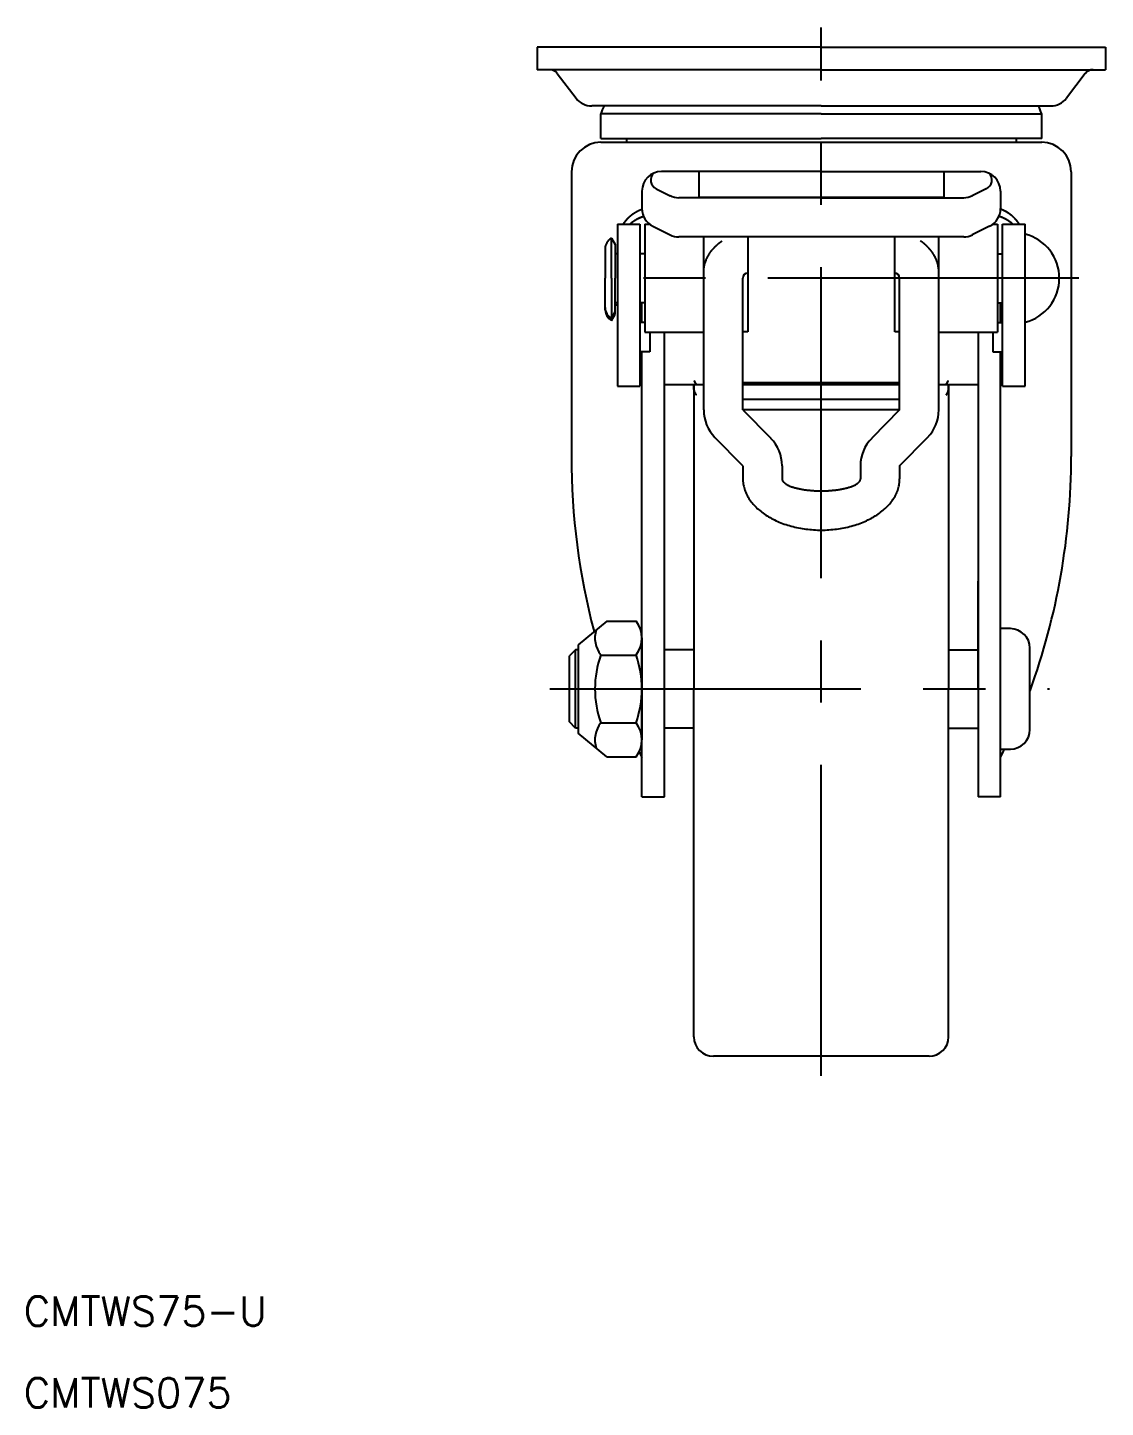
# Model space of a CAD drawing. Extents: x -207 to 63, y -73 to 178.
# Drawn here: x -206.8 to -96.8, y -73.3 to 67.5 of the extents above; entities that cross this region are included whole.
import ezdxf

# ---------------------------------------------------------------- set-up
doc = ezdxf.new("R2010")
doc.units = 0
doc.linetypes.add('CENTER', pattern=[50.8, 31.75, -6.35, 6.35, -6.35])
doc.layers.get('0').update_dxf_attribs({"linetype": 'CONTINUOUS'})
doc.layers.add('CENTER', color=1, linetype='CONTINUOUS')
doc.styles.get("Standard").update_dxf_attribs({"font": 'txt.shx', "height": 3, "bigfont": 'bigfont.shx'})

msp = doc.modelspace()

# ---------------------------------------------------------------- linework, layer by layer
at = {"color": 7, "linetype": 'CONTINUOUS'}
for p, q in [((-125.79, 65.5), (-154.79, 65.5)), ((-154.79, 65.5), (-154.79, 63.2)), ((-125.79, 65.5), (-96.79, 65.5)), ((-96.79, 65.5), (-96.79, 63.2)), ((-125.79, 63.2), (-154.79, 63.2)), ((-152.74, 62.81), (-150.8, 60.28)), ((-125.79, 63.2), (-96.79, 63.2)), ((-98.84, 62.81), (-100.77, 60.28)), ((-125.79, 59.5), (-149.22, 59.5)), ((-125.79, 59.5), (-102.36, 59.5)), ((-125.79, 58.69), (-148.29, 58.69)), ((-148.29, 56.19), (-148.29, 58.69)), ((-125.79, 58.69), (-103.29, 58.69)), ((-103.29, 56.19), (-103.29, 58.69)), ((-148.29, 56.19), (-125.79, 56.19)), ((-148.29, 55.79), (-103.29, 55.79)), ((-145.66, 56.21), (-145.66, 55.79)), ((-103.29, 56.19), (-125.79, 56.19)), ((-105.91, 56.21), (-105.91, 55.79)), ((-151.29, 52.79), (-151.29, 23.73)), ((-125.79, 52.81), (-142.09, 52.81)), ((-138.29, 52.81), (-138.29, 50.19)), ((-125.79, 52.81), (-109.49, 52.81)), ((-113.29, 52.81), (-113.29, 50.19)), ((-100.29, 52.79), (-100.29, 23.73)), ((-144.09, 50.81), (-144.09, 49.02)), ((-142.63, 51.05), (-141.21, 50.34)), ((-108.94, 51.05), (-110.37, 50.34)), ((-107.49, 50.81), (-107.49, 49.02)), ((-125.79, 50.14), (-140.32, 50.14)), ((-138.29, 50.19), (-113.29, 50.19)), ((-125.79, 50.14), (-111.25, 50.14)), ((-146.59, 47.42), (-146.59, 30.9)), ((-146.59, 47.42), (-144.29, 47.42)), ((-144.29, 47.42), (-144.29, 30.9)), ((-143.79, 47.42), (-143.79, 36.42)), ((-143.79, 47.42), (-143.29, 47.42)), ((-142.97, 47.22), (-141.21, 46.35)), ((-108.6, 47.22), (-110.37, 46.35)), ((-108.28, 47.42), (-107.79, 47.42)), ((-107.79, 47.42), (-107.79, 36.42)), ((-107.29, 30.9), (-107.29, 47.42)), ((-107.29, 47.42), (-104.99, 47.42)), ((-104.99, 30.9), (-104.99, 47.42)), ((-147.21, 46), (-146.84, 45.35)), ((-147.21, 41.92), (-147.21, 46)), ((-146.84, 45.35), (-146.84, 41.92)), ((-111.25, 46.14), (-140.32, 46.14)), ((-137.79, 31.29), (-137.79, 46.14)), ((-137.79, 28.47), (-137.79, 46.14)), ((-133.29, 46.14), (-133.29, 36.46)), ((-118.29, 36.46), (-118.29, 46.14)), ((-113.79, 31.29), (-113.79, 46.14)), ((-113.79, 28.47), (-113.79, 46.14)), ((-147.84, 44.92), (-147.84, 41.92)), ((-143.79, 44.42), (-144.29, 44.42)), ((-107.79, 44.42), (-107.29, 44.42)), ((-147.84, 38.69), (-147.84, 41.92)), ((-147.21, 41.92), (-147.21, 37.61)), ((-146.84, 38.25), (-146.84, 41.92)), ((-133.79, 28.47), (-133.79, 41.93)), ((-117.79, 28.47), (-117.79, 41.93)), ((-147.21, 37.84), (-146.84, 38.49)), ((-147.21, 37.61), (-146.83, 38.26)), ((-143.79, 39.42), (-144.29, 39.42)), ((-144.09, 37.4), (-144.09, 39.42)), ((-107.79, 39.42), (-107.29, 39.42)), ((-107.49, 37.4), (-107.49, 39.42)), ((-143.79, 37.4), (-144.29, 37.4)), ((-107.79, 37.4), (-107.29, 37.4)), ((-143.79, 36.42), (-137.79, 36.42)), ((-143.29, 36.42), (-143.29, 34.4)), ((-141.79, -11), (-141.79, 36.42)), ((-133.29, 36.46), (-133.79, 36.46)), ((-117.79, 36.46), (-118.29, 36.46)), ((-113.79, 36.42), (-107.79, 36.42)), ((-109.79, 36.42), (-109.79, -11)), ((-108.29, 36.42), (-108.29, 34.4)), ((-143.29, 34.4), (-144.29, 34.4)), ((-144.09, -11), (-144.09, 34.4)), ((-108.29, 34.4), (-107.29, 34.4)), ((-107.49, -11), (-107.49, 34.4)), ((-141.79, 31.06), (-137.79, 31.06)), ((-138.79, 31.06), (-138.79, 0)), ((-138.79, 30.69), (-138.79, 31.06)), ((-133.79, 31.29), (-117.79, 31.29)), ((-133.79, 31.06), (-117.79, 31.06)), ((-113.79, 31.06), (-109.79, 31.06)), ((-112.79, 31.06), (-112.79, 0)), ((-112.79, 30.69), (-112.79, 31.06)), ((-146.59, 30.9), (-144.29, 30.9)), ((-107.29, 30.9), (-104.99, 30.9)), ((-133.79, 29.57), (-117.79, 29.57)), ((-117.79, 28.49), (-133.79, 28.49)), ((-133.79, 28.47), (-130.94, 25.58)), ((-117.79, 28.47), (-120.64, 25.58)), ((-133.79, 22.77), (-136.64, 25.67)), ((-117.79, 22.77), (-114.94, 25.67)), ((-133.79, 22.77), (-133.79, 21.44)), ((-129.79, 22.77), (-129.79, 21.44)), ((-121.79, 22.77), (-121.79, 21.44)), ((-117.79, 22.77), (-117.79, 21.44)), ((-109.79, 0), (-109.79, 11)), ((-147.69, 6.93), (-150.59, 4.5)), ((-147.69, 6.93), (-144.69, 6.93)), ((-106.49, 6.15), (-107.49, 6.15)), ((-150.59, 4.5), (-150.59, -4.5)), ((-144.09, 5.2), (-144.09, -5.2)), ((-150.86, 4), (-151.49, 3.38)), ((-151.49, -3.37), (-151.49, 3.38)), ((-150.86, -4), (-150.86, 4)), ((-150.59, 4), (-150.86, 4)), ((-148.29, 3.46), (-144.69, 3.46)), ((-138.79, 4), (-141.79, 4)), ((-112.79, 4), (-109.79, 4)), ((-104.49, -4.15), (-104.49, 4.15)), ((-138.79, -35.5), (-138.79, 0)), ((-112.79, -35.5), (-112.79, 0)), ((-109.79, 0), (-109.79, -11)), ((-109.79, 0), (-109.79, -11)), ((-150.86, -4), (-151.49, -3.37)), ((-150.59, -4), (-150.86, -4)), ((-148.29, -3.46), (-144.69, -3.46)), ((-138.79, -4), (-141.79, -4)), ((-112.79, -4), (-109.79, -4)), ((-147.69, -6.93), (-150.59, -4.5)), ((-147.69, -6.93), (-144.69, -6.93)), ((-107.49, -6.15), (-106.49, -6.15)), ((-144.09, -11), (-141.79, -11)), ((-107.49, -11), (-109.79, -11)), ((-114.79, -37.5), (-136.79, -37.5))]:
    msp.add_line(p, q, dxfattribs=at)
for points in [[(-146.01, 47.42, 0), (-146, 47.44, 0), (-145.99, 47.45, 0), (-145.98, 47.47, 0), (-145.97, 47.48, 0), (-145.96, 47.5, 0), (-145.94, 47.52, 0), (-145.93, 47.53, 0), (-145.92, 47.55, 0), (-145.91, 47.57, 0), (-145.9, 47.58, 0), (-145.89, 47.6, 0), (-145.88, 47.61, 0), (-145.87, 47.63, 0), (-145.85, 47.65, 0), (-145.84, 47.66, 0), (-145.83, 47.68, 0), (-145.82, 47.69, 0), (-145.81, 47.71, 0), (-145.8, 47.72, 0), (-145.78, 47.74, 0), (-145.77, 47.76, 0), (-145.76, 47.77, 0), (-145.75, 47.79, 0), (-145.73, 47.8, 0), (-145.72, 47.82, 0), (-145.71, 47.83, 0), (-145.7, 47.85, 0), (-145.68, 47.86, 0), (-145.67, 47.88, 0), (-145.66, 47.89, 0), (-145.65, 47.91, 0), (-145.63, 47.92, 0), (-145.62, 47.94, 0), (-145.61, 47.95, 0), (-145.59, 47.96, 0), (-145.58, 47.98, 0), (-145.57, 47.99, 0), (-145.55, 48.01, 0), (-145.54, 48.02, 0), (-145.53, 48.04, 0), (-145.51, 48.05, 0), (-145.5, 48.06, 0), (-145.48, 48.08, 0), (-145.47, 48.09, 0), (-145.46, 48.11, 0), (-145.44, 48.12, 0), (-145.43, 48.13, 0), (-145.41, 48.15, 0), (-145.4, 48.16, 0), (-145.39, 48.17, 0), (-145.37, 48.19, 0), (-145.36, 48.2, 0), (-145.34, 48.21, 0), (-145.33, 48.23, 0), (-145.31, 48.24, 0), (-145.3, 48.25, 0), (-145.28, 48.27, 0), (-145.27, 48.28, 0), (-145.25, 48.29, 0), (-145.24, 48.3, 0), (-145.22, 48.32, 0), (-145.21, 48.33, 0), (-145.19, 48.34, 0), (-145.18, 48.35, 0), (-145.16, 48.37, 0), (-145.15, 48.38, 0), (-145.13, 48.39, 0), (-145.12, 48.4, 0), (-145.1, 48.42, 0), (-145.09, 48.43, 0), (-145.07, 48.44, 0), (-145.05, 48.45, 0), (-145.04, 48.46, 0), (-145.02, 48.47, 0), (-145.01, 48.49, 0), (-144.99, 48.5, 0), (-144.97, 48.51, 0), (-144.96, 48.52, 0), (-144.94, 48.53, 0), (-144.93, 48.54, 0), (-144.91, 48.55, 0), (-144.89, 48.56, 0), (-144.88, 48.57, 0), (-144.86, 48.59, 0), (-144.84, 48.6, 0), (-144.83, 48.61, 0), (-144.81, 48.62, 0), (-144.79, 48.63, 0), (-144.78, 48.64, 0), (-144.76, 48.65, 0), (-144.74, 48.66, 0), (-144.73, 48.67, 0), (-144.71, 48.68, 0), (-144.69, 48.69, 0), (-144.68, 48.7, 0), (-144.66, 48.71, 0), (-144.64, 48.72, 0), (-144.62, 48.73, 0), (-144.61, 48.74, 0), (-144.59, 48.75, 0), (-144.57, 48.75, 0), (-144.56, 48.76, 0), (-144.54, 48.77, 0), (-144.52, 48.78, 0), (-144.5, 48.79, 0), (-144.49, 48.8, 0), (-144.47, 48.81, 0), (-144.45, 48.82, 0), (-144.43, 48.83, 0), (-144.41, 48.83, 0), (-144.4, 48.84, 0), (-144.38, 48.85, 0), (-144.36, 48.86, 0), (-144.34, 48.87, 0), (-144.33, 48.88, 0), (-144.31, 48.88, 0), (-144.29, 48.89, 0), (-144.27, 48.9, 0), (-144.25, 48.91, 0), (-144.24, 48.91, 0), (-144.22, 48.92, 0), (-144.2, 48.93, 0), (-144.18, 48.94, 0), (-144.16, 48.94, 0), (-144.14, 48.95, 0), (-144.13, 48.96, 0), (-144.11, 48.96, 0), (-144.09, 48.97, 0)], [(-145.35, 47.42, 0), (-145.34, 47.43, 0), (-145.33, 47.44, 0), (-145.32, 47.44, 0), (-145.31, 47.45, 0), (-145.3, 47.46, 0), (-145.29, 47.47, 0), (-145.28, 47.48, 0), (-145.27, 47.49, 0), (-145.26, 47.5, 0), (-145.25, 47.5, 0), (-145.24, 47.51, 0), (-145.23, 47.52, 0), (-145.22, 47.53, 0), (-145.21, 47.54, 0), (-145.2, 47.55, 0), (-145.19, 47.55, 0), (-145.18, 47.56, 0), (-145.17, 47.57, 0), (-145.16, 47.58, 0), (-145.15, 47.59, 0), (-145.14, 47.59, 0), (-145.13, 47.6, 0), (-145.12, 47.61, 0), (-145.11, 47.62, 0), (-145.1, 47.63, 0), (-145.09, 47.63, 0), (-145.08, 47.64, 0), (-145.07, 47.65, 0), (-145.06, 47.66, 0), (-145.05, 47.66, 0), (-145.04, 47.67, 0), (-145.03, 47.68, 0), (-145.02, 47.69, 0), (-145.01, 47.69, 0), (-145, 47.7, 0), (-144.99, 47.71, 0), (-144.98, 47.72, 0), (-144.97, 47.72, 0), (-144.96, 47.73, 0), (-144.95, 47.74, 0), (-144.93, 47.75, 0), (-144.92, 47.75, 0), (-144.91, 47.76, 0), (-144.9, 47.77, 0), (-144.89, 47.78, 0), (-144.88, 47.78, 0), (-144.87, 47.79, 0), (-144.86, 47.8, 0), (-144.85, 47.8, 0), (-144.84, 47.81, 0), (-144.83, 47.82, 0), (-144.82, 47.82, 0), (-144.81, 47.83, 0), (-144.79, 47.84, 0), (-144.78, 47.84, 0), (-144.77, 47.85, 0), (-144.76, 47.86, 0), (-144.75, 47.86, 0), (-144.74, 47.87, 0), (-144.73, 47.88, 0), (-144.72, 47.88, 0), (-144.71, 47.89, 0), (-144.69, 47.9, 0), (-144.68, 47.9, 0), (-144.67, 47.91, 0), (-144.66, 47.92, 0), (-144.65, 47.92, 0), (-144.64, 47.93, 0), (-144.63, 47.94, 0), (-144.62, 47.94, 0), (-144.6, 47.95, 0), (-144.59, 47.95, 0), (-144.58, 47.96, 0), (-144.57, 47.97, 0), (-144.56, 47.97, 0), (-144.55, 47.98, 0), (-144.54, 47.98, 0), (-144.53, 47.99, 0), (-144.51, 48, 0), (-144.5, 48, 0), (-144.49, 48.01, 0), (-144.48, 48.01, 0), (-144.47, 48.02, 0), (-144.46, 48.03, 0), (-144.44, 48.03, 0), (-144.43, 48.04, 0), (-144.42, 48.04, 0), (-144.41, 48.05, 0), (-144.4, 48.05, 0), (-144.39, 48.06, 0), (-144.37, 48.06, 0), (-144.36, 48.07, 0), (-144.35, 48.07, 0), (-144.34, 48.08, 0), (-144.33, 48.08, 0), (-144.32, 48.09, 0), (-144.3, 48.1, 0), (-144.29, 48.1, 0), (-144.28, 48.11, 0), (-144.27, 48.11, 0), (-144.26, 48.12, 0), (-144.24, 48.12, 0), (-144.23, 48.13, 0), (-144.22, 48.13, 0), (-144.21, 48.14, 0), (-144.2, 48.14, 0), (-144.18, 48.14, 0), (-144.17, 48.15, 0), (-144.16, 48.15, 0), (-144.15, 48.16, 0), (-144.14, 48.16, 0), (-144.12, 48.17, 0), (-144.11, 48.17, 0), (-144.1, 48.18, 0), (-144.09, 48.18, 0), (-144.08, 48.19, 0), (-144.06, 48.19, 0), (-144.05, 48.19, 0), (-144.04, 48.2, 0), (-144.03, 48.2, 0), (-144.02, 48.21, 0), (-144, 48.21, 0), (-143.99, 48.22, 0), (-143.98, 48.22, 0), (-143.97, 48.22, 0), (-143.95, 48.23, 0), (-143.94, 48.23, 0), (-143.93, 48.23, 0)], [(-106.22, 47.42, 0), (-106.23, 47.43, 0), (-106.24, 47.44, 0), (-106.25, 47.44, 0), (-106.26, 47.45, 0), (-106.27, 47.46, 0), (-106.28, 47.47, 0), (-106.29, 47.48, 0), (-106.3, 47.49, 0), (-106.31, 47.5, 0), (-106.32, 47.5, 0), (-106.33, 47.51, 0), (-106.34, 47.52, 0), (-106.35, 47.53, 0), (-106.36, 47.54, 0), (-106.37, 47.55, 0), (-106.38, 47.55, 0), (-106.39, 47.56, 0), (-106.4, 47.57, 0), (-106.41, 47.58, 0), (-106.42, 47.59, 0), (-106.43, 47.59, 0), (-106.44, 47.6, 0), (-106.45, 47.61, 0), (-106.46, 47.62, 0), (-106.47, 47.63, 0), (-106.48, 47.63, 0), (-106.49, 47.64, 0), (-106.5, 47.65, 0), (-106.51, 47.66, 0), (-106.52, 47.66, 0), (-106.53, 47.67, 0), (-106.54, 47.68, 0), (-106.55, 47.69, 0), (-106.56, 47.69, 0), (-106.58, 47.7, 0), (-106.59, 47.71, 0), (-106.6, 47.72, 0), (-106.61, 47.72, 0), (-106.62, 47.73, 0), (-106.63, 47.74, 0), (-106.64, 47.75, 0), (-106.65, 47.75, 0), (-106.66, 47.76, 0), (-106.67, 47.77, 0), (-106.68, 47.78, 0), (-106.69, 47.78, 0), (-106.7, 47.79, 0), (-106.71, 47.8, 0), (-106.72, 47.8, 0), (-106.74, 47.81, 0), (-106.75, 47.82, 0), (-106.76, 47.82, 0), (-106.77, 47.83, 0), (-106.78, 47.84, 0), (-106.79, 47.84, 0), (-106.8, 47.85, 0), (-106.81, 47.86, 0), (-106.82, 47.86, 0), (-106.83, 47.87, 0), (-106.85, 47.88, 0), (-106.86, 47.88, 0), (-106.87, 47.89, 0), (-106.88, 47.9, 0), (-106.89, 47.9, 0), (-106.9, 47.91, 0), (-106.91, 47.92, 0), (-106.92, 47.92, 0), (-106.93, 47.93, 0), (-106.95, 47.94, 0), (-106.96, 47.94, 0), (-106.97, 47.95, 0), (-106.98, 47.95, 0), (-106.99, 47.96, 0), (-107, 47.97, 0), (-107.01, 47.97, 0), (-107.03, 47.98, 0), (-107.04, 47.98, 0), (-107.05, 47.99, 0), (-107.06, 48, 0), (-107.07, 48, 0), (-107.08, 48.01, 0), (-107.09, 48.01, 0), (-107.11, 48.02, 0), (-107.12, 48.03, 0), (-107.13, 48.03, 0), (-107.14, 48.04, 0), (-107.15, 48.04, 0), (-107.16, 48.05, 0), (-107.18, 48.05, 0), (-107.19, 48.06, 0), (-107.2, 48.06, 0), (-107.21, 48.07, 0), (-107.22, 48.07, 0), (-107.23, 48.08, 0), (-107.25, 48.08, 0), (-107.26, 48.09, 0), (-107.27, 48.1, 0), (-107.28, 48.1, 0), (-107.29, 48.11, 0), (-107.31, 48.11, 0), (-107.32, 48.12, 0), (-107.33, 48.12, 0), (-107.34, 48.13, 0), (-107.35, 48.13, 0), (-107.36, 48.14, 0), (-107.38, 48.14, 0), (-107.39, 48.14, 0), (-107.4, 48.15, 0), (-107.41, 48.15, 0), (-107.42, 48.16, 0), (-107.44, 48.16, 0), (-107.45, 48.17, 0), (-107.46, 48.17, 0), (-107.47, 48.18, 0), (-107.49, 48.18, 0), (-107.5, 48.19, 0), (-107.51, 48.19, 0), (-107.52, 48.19, 0), (-107.53, 48.2, 0), (-107.55, 48.2, 0), (-107.56, 48.21, 0), (-107.57, 48.21, 0), (-107.58, 48.22, 0), (-107.59, 48.22, 0), (-107.61, 48.22, 0), (-107.62, 48.23, 0), (-107.63, 48.23, 0), (-107.64, 48.23, 0)], [(-105.56, 47.42, 0), (-105.58, 47.44, 0), (-105.59, 47.45, 0), (-105.6, 47.47, 0), (-105.61, 47.48, 0), (-105.62, 47.5, 0), (-105.63, 47.52, 0), (-105.64, 47.53, 0), (-105.65, 47.55, 0), (-105.66, 47.57, 0), (-105.67, 47.58, 0), (-105.68, 47.6, 0), (-105.7, 47.61, 0), (-105.71, 47.63, 0), (-105.72, 47.65, 0), (-105.73, 47.66, 0), (-105.74, 47.68, 0), (-105.75, 47.69, 0), (-105.77, 47.71, 0), (-105.78, 47.72, 0), (-105.79, 47.74, 0), (-105.8, 47.76, 0), (-105.81, 47.77, 0), (-105.83, 47.79, 0), (-105.84, 47.8, 0), (-105.85, 47.82, 0), (-105.86, 47.83, 0), (-105.88, 47.85, 0), (-105.89, 47.86, 0), (-105.9, 47.88, 0), (-105.92, 47.89, 0), (-105.93, 47.91, 0), (-105.94, 47.92, 0), (-105.95, 47.94, 0), (-105.97, 47.95, 0), (-105.98, 47.96, 0), (-105.99, 47.98, 0), (-106.01, 47.99, 0), (-106.02, 48.01, 0), (-106.03, 48.02, 0), (-106.05, 48.04, 0), (-106.06, 48.05, 0), (-106.08, 48.06, 0), (-106.09, 48.08, 0), (-106.1, 48.09, 0), (-106.12, 48.11, 0), (-106.13, 48.12, 0), (-106.14, 48.13, 0), (-106.16, 48.15, 0), (-106.17, 48.16, 0), (-106.19, 48.17, 0), (-106.2, 48.19, 0), (-106.22, 48.2, 0), (-106.23, 48.21, 0), (-106.25, 48.23, 0), (-106.26, 48.24, 0), (-106.27, 48.25, 0), (-106.29, 48.27, 0), (-106.3, 48.28, 0), (-106.32, 48.29, 0), (-106.33, 48.3, 0), (-106.35, 48.32, 0), (-106.36, 48.33, 0), (-106.38, 48.34, 0), (-106.4, 48.35, 0), (-106.41, 48.37, 0), (-106.43, 48.38, 0), (-106.44, 48.39, 0), (-106.46, 48.4, 0), (-106.47, 48.42, 0), (-106.49, 48.43, 0), (-106.5, 48.44, 0), (-106.52, 48.45, 0), (-106.54, 48.46, 0), (-106.55, 48.47, 0), (-106.57, 48.49, 0), (-106.58, 48.5, 0), (-106.6, 48.51, 0), (-106.62, 48.52, 0), (-106.63, 48.53, 0), (-106.65, 48.54, 0), (-106.66, 48.55, 0), (-106.68, 48.56, 0), (-106.7, 48.57, 0), (-106.71, 48.59, 0), (-106.73, 48.6, 0), (-106.75, 48.61, 0), (-106.76, 48.62, 0), (-106.78, 48.63, 0), (-106.8, 48.64, 0), (-106.81, 48.65, 0), (-106.83, 48.66, 0), (-106.85, 48.67, 0), (-106.86, 48.68, 0), (-106.88, 48.69, 0), (-106.9, 48.7, 0), (-106.91, 48.71, 0), (-106.93, 48.72, 0), (-106.95, 48.73, 0), (-106.97, 48.74, 0), (-106.98, 48.75, 0), (-107, 48.75, 0), (-107.02, 48.76, 0), (-107.04, 48.77, 0), (-107.05, 48.78, 0), (-107.07, 48.79, 0), (-107.09, 48.8, 0), (-107.11, 48.81, 0), (-107.12, 48.82, 0), (-107.14, 48.83, 0), (-107.16, 48.83, 0), (-107.18, 48.84, 0), (-107.19, 48.85, 0), (-107.21, 48.86, 0), (-107.23, 48.87, 0), (-107.25, 48.88, 0), (-107.27, 48.88, 0), (-107.28, 48.89, 0), (-107.3, 48.9, 0), (-107.32, 48.91, 0), (-107.34, 48.91, 0), (-107.36, 48.92, 0), (-107.37, 48.93, 0), (-107.39, 48.94, 0), (-107.41, 48.94, 0), (-107.43, 48.95, 0), (-107.45, 48.96, 0), (-107.47, 48.96, 0), (-107.48, 48.97, 0)], [(-137.79, 42.53, 0), (-137.79, 42.56, 0), (-137.79, 42.58, 0), (-137.79, 42.61, 0), (-137.78, 42.64, 0), (-137.78, 42.67, 0), (-137.78, 42.7, 0), (-137.78, 42.72, 0), (-137.78, 42.75, 0), (-137.78, 42.78, 0), (-137.77, 42.81, 0), (-137.77, 42.84, 0), (-137.77, 42.86, 0), (-137.77, 42.89, 0), (-137.76, 42.92, 0), (-137.76, 42.95, 0), (-137.76, 42.98, 0), (-137.75, 43, 0), (-137.75, 43.03, 0), (-137.74, 43.06, 0), (-137.74, 43.09, 0), (-137.73, 43.11, 0), (-137.73, 43.14, 0), (-137.72, 43.17, 0), (-137.72, 43.2, 0), (-137.71, 43.22, 0), (-137.71, 43.25, 0), (-137.7, 43.28, 0), (-137.69, 43.31, 0), (-137.69, 43.33, 0), (-137.68, 43.36, 0), (-137.67, 43.39, 0), (-137.66, 43.42, 0), (-137.66, 43.44, 0), (-137.65, 43.47, 0), (-137.64, 43.5, 0), (-137.63, 43.53, 0), (-137.62, 43.55, 0), (-137.61, 43.58, 0), (-137.6, 43.61, 0), (-137.59, 43.64, 0), (-137.58, 43.66, 0), (-137.57, 43.69, 0), (-137.56, 43.72, 0), (-137.55, 43.74, 0), (-137.54, 43.77, 0), (-137.53, 43.8, 0), (-137.52, 43.82, 0), (-137.51, 43.85, 0), (-137.5, 43.88, 0), (-137.49, 43.9, 0), (-137.48, 43.93, 0), (-137.46, 43.96, 0), (-137.45, 43.98, 0), (-137.44, 44.01, 0), (-137.43, 44.04, 0), (-137.41, 44.06, 0), (-137.4, 44.09, 0), (-137.39, 44.11, 0), (-137.37, 44.14, 0), (-137.36, 44.17, 0), (-137.34, 44.19, 0), (-137.33, 44.22, 0), (-137.31, 44.24, 0), (-137.3, 44.27, 0), (-137.28, 44.3, 0), (-137.27, 44.32, 0), (-137.25, 44.35, 0), (-137.24, 44.37, 0), (-137.22, 44.4, 0), (-137.2, 44.42, 0), (-137.19, 44.45, 0), (-137.17, 44.47, 0), (-137.15, 44.5, 0), (-137.14, 44.52, 0), (-137.12, 44.55, 0), (-137.1, 44.57, 0), (-137.08, 44.6, 0), (-137.07, 44.62, 0), (-137.05, 44.65, 0), (-137.03, 44.67, 0), (-137.01, 44.7, 0), (-136.99, 44.72, 0), (-136.97, 44.74, 0), (-136.95, 44.77, 0), (-136.94, 44.79, 0), (-136.92, 44.82, 0), (-136.9, 44.84, 0), (-136.88, 44.86, 0), (-136.86, 44.89, 0), (-136.83, 44.91, 0), (-136.81, 44.93, 0), (-136.79, 44.96, 0), (-136.77, 44.98, 0), (-136.75, 45, 0), (-136.73, 45.03, 0), (-136.71, 45.05, 0), (-136.69, 45.07, 0), (-136.66, 45.1, 0), (-136.64, 45.12, 0), (-136.62, 45.14, 0), (-136.6, 45.16, 0), (-136.57, 45.19, 0), (-136.55, 45.21, 0), (-136.53, 45.23, 0), (-136.5, 45.25, 0), (-136.48, 45.27, 0), (-136.46, 45.3, 0), (-136.43, 45.32, 0), (-136.41, 45.34, 0), (-136.38, 45.36, 0), (-136.36, 45.38, 0), (-136.33, 45.4, 0), (-136.31, 45.42, 0), (-136.28, 45.45, 0), (-136.26, 45.47, 0), (-136.23, 45.49, 0), (-136.21, 45.51, 0), (-136.18, 45.53, 0), (-136.16, 45.55, 0), (-136.13, 45.57, 0), (-136.1, 45.59, 0), (-136.08, 45.61, 0), (-136.05, 45.63, 0), (-136.02, 45.65, 0), (-136, 45.67, 0), (-135.97, 45.69, 0), (-135.94, 45.71, 0), (-135.91, 45.73, 0)], [(-113.79, 42.53, 0), (-113.79, 42.56, 0), (-113.79, 42.58, 0), (-113.79, 42.61, 0), (-113.79, 42.64, 0), (-113.79, 42.67, 0), (-113.79, 42.7, 0), (-113.79, 42.72, 0), (-113.79, 42.75, 0), (-113.8, 42.78, 0), (-113.8, 42.81, 0), (-113.8, 42.84, 0), (-113.8, 42.86, 0), (-113.81, 42.89, 0), (-113.81, 42.92, 0), (-113.81, 42.95, 0), (-113.82, 42.98, 0), (-113.82, 43, 0), (-113.83, 43.03, 0), (-113.83, 43.06, 0), (-113.84, 43.09, 0), (-113.84, 43.11, 0), (-113.85, 43.14, 0), (-113.85, 43.17, 0), (-113.86, 43.2, 0), (-113.86, 43.22, 0), (-113.87, 43.25, 0), (-113.87, 43.28, 0), (-113.88, 43.31, 0), (-113.89, 43.33, 0), (-113.9, 43.36, 0), (-113.9, 43.39, 0), (-113.91, 43.42, 0), (-113.92, 43.44, 0), (-113.93, 43.47, 0), (-113.93, 43.5, 0), (-113.94, 43.53, 0), (-113.95, 43.55, 0), (-113.96, 43.58, 0), (-113.97, 43.61, 0), (-113.98, 43.64, 0), (-113.99, 43.66, 0), (-114, 43.69, 0), (-114.01, 43.72, 0), (-114.02, 43.74, 0), (-114.03, 43.77, 0), (-114.04, 43.8, 0), (-114.05, 43.82, 0), (-114.06, 43.85, 0), (-114.07, 43.88, 0), (-114.09, 43.9, 0), (-114.1, 43.93, 0), (-114.11, 43.96, 0), (-114.12, 43.98, 0), (-114.14, 44.01, 0), (-114.15, 44.04, 0), (-114.16, 44.06, 0), (-114.17, 44.09, 0), (-114.19, 44.11, 0), (-114.2, 44.14, 0), (-114.22, 44.17, 0), (-114.23, 44.19, 0), (-114.25, 44.22, 0), (-114.26, 44.24, 0), (-114.27, 44.27, 0), (-114.29, 44.3, 0), (-114.31, 44.32, 0), (-114.32, 44.35, 0), (-114.34, 44.37, 0), (-114.35, 44.4, 0), (-114.37, 44.42, 0), (-114.39, 44.45, 0), (-114.4, 44.47, 0), (-114.42, 44.5, 0), (-114.44, 44.52, 0), (-114.45, 44.55, 0), (-114.47, 44.57, 0), (-114.49, 44.6, 0), (-114.51, 44.62, 0), (-114.52, 44.65, 0), (-114.54, 44.67, 0), (-114.56, 44.7, 0), (-114.58, 44.72, 0), (-114.6, 44.74, 0), (-114.62, 44.77, 0), (-114.64, 44.79, 0), (-114.66, 44.82, 0), (-114.68, 44.84, 0), (-114.7, 44.86, 0), (-114.72, 44.89, 0), (-114.74, 44.91, 0), (-114.76, 44.93, 0), (-114.78, 44.96, 0), (-114.8, 44.98, 0), (-114.82, 45, 0), (-114.84, 45.03, 0), (-114.87, 45.05, 0), (-114.89, 45.07, 0), (-114.91, 45.1, 0), (-114.93, 45.12, 0), (-114.95, 45.14, 0), (-114.98, 45.16, 0), (-115, 45.19, 0), (-115.02, 45.21, 0), (-115.05, 45.23, 0), (-115.07, 45.25, 0), (-115.09, 45.27, 0), (-115.12, 45.3, 0), (-115.14, 45.32, 0), (-115.17, 45.34, 0), (-115.19, 45.36, 0), (-115.21, 45.38, 0), (-115.24, 45.4, 0), (-115.26, 45.42, 0), (-115.29, 45.45, 0), (-115.31, 45.47, 0), (-115.34, 45.49, 0), (-115.37, 45.51, 0), (-115.39, 45.53, 0), (-115.42, 45.55, 0), (-115.44, 45.57, 0), (-115.47, 45.59, 0), (-115.5, 45.61, 0), (-115.52, 45.63, 0), (-115.55, 45.65, 0), (-115.58, 45.67, 0), (-115.6, 45.69, 0), (-115.63, 45.71, 0), (-115.66, 45.73, 0)], [(-138.53, 31.08, 0), (-138.54, 31.09, 0), (-138.54, 31.09, 0), (-138.54, 31.09, 0), (-138.54, 31.09, 0), (-138.55, 31.1, 0), (-138.55, 31.1, 0), (-138.55, 31.1, 0), (-138.55, 31.1, 0), (-138.55, 31.11, 0), (-138.56, 31.11, 0), (-138.56, 31.11, 0), (-138.56, 31.12, 0), (-138.56, 31.12, 0), (-138.56, 31.12, 0), (-138.57, 31.12, 0), (-138.57, 31.13, 0), (-138.57, 31.13, 0), (-138.57, 31.13, 0), (-138.57, 31.14, 0), (-138.57, 31.14, 0), (-138.58, 31.14, 0), (-138.58, 31.14, 0), (-138.58, 31.15, 0), (-138.58, 31.15, 0), (-138.58, 31.15, 0), (-138.59, 31.16, 0), (-138.59, 31.16, 0), (-138.59, 31.16, 0), (-138.59, 31.16, 0), (-138.59, 31.17, 0), (-138.6, 31.17, 0), (-138.6, 31.17, 0), (-138.6, 31.17, 0), (-138.6, 31.18, 0), (-138.6, 31.18, 0), (-138.6, 31.18, 0), (-138.61, 31.19, 0), (-138.61, 31.19, 0), (-138.61, 31.19, 0), (-138.61, 31.19, 0), (-138.61, 31.2, 0), (-138.62, 31.2, 0), (-138.62, 31.2, 0), (-138.62, 31.21, 0), (-138.62, 31.21, 0), (-138.62, 31.21, 0), (-138.62, 31.21, 0), (-138.63, 31.22, 0), (-138.63, 31.22, 0), (-138.63, 31.22, 0), (-138.63, 31.23, 0), (-138.63, 31.23, 0), (-138.63, 31.23, 0), (-138.64, 31.23, 0), (-138.64, 31.24, 0), (-138.64, 31.24, 0), (-138.64, 31.24, 0), (-138.64, 31.25, 0), (-138.64, 31.25, 0), (-138.64, 31.25, 0), (-138.65, 31.25, 0), (-138.65, 31.26, 0), (-138.65, 31.26, 0), (-138.65, 31.26, 0), (-138.65, 31.27, 0), (-138.65, 31.27, 0), (-138.66, 31.27, 0), (-138.66, 31.27, 0), (-138.66, 31.28, 0), (-138.66, 31.28, 0), (-138.66, 31.28, 0), (-138.66, 31.29, 0), (-138.66, 31.29, 0), (-138.67, 31.29, 0), (-138.67, 31.29, 0), (-138.67, 31.3, 0), (-138.67, 31.3, 0), (-138.67, 31.3, 0), (-138.67, 31.31, 0), (-138.67, 31.31, 0), (-138.68, 31.31, 0), (-138.68, 31.31, 0), (-138.68, 31.32, 0), (-138.68, 31.32, 0), (-138.68, 31.32, 0), (-138.68, 31.33, 0), (-138.68, 31.33, 0), (-138.69, 31.33, 0), (-138.69, 31.33, 0), (-138.69, 31.34, 0), (-138.69, 31.34, 0), (-138.69, 31.34, 0), (-138.69, 31.35, 0), (-138.69, 31.35, 0), (-138.69, 31.35, 0), (-138.7, 31.35, 0), (-138.7, 31.36, 0), (-138.7, 31.36, 0), (-138.7, 31.36, 0), (-138.7, 31.37, 0), (-138.7, 31.37, 0), (-138.7, 31.37, 0), (-138.7, 31.37, 0), (-138.71, 31.38, 0), (-138.71, 31.38, 0), (-138.71, 31.38, 0), (-138.71, 31.39, 0), (-138.71, 31.39, 0), (-138.71, 31.39, 0), (-138.71, 31.39, 0), (-138.71, 31.4, 0), (-138.72, 31.4, 0), (-138.72, 31.4, 0), (-138.72, 31.41, 0), (-138.72, 31.41, 0), (-138.72, 31.41, 0), (-138.72, 31.42, 0), (-138.72, 31.42, 0), (-138.72, 31.42, 0), (-138.72, 31.42, 0), (-138.72, 31.43, 0), (-138.73, 31.43, 0), (-138.73, 31.43, 0), (-138.73, 31.44, 0), (-138.73, 31.44, 0), (-138.73, 31.44, 0), (-138.73, 31.44, 0), (-138.73, 31.45, 0)], [(-113.04, 31.08, 0), (-113.04, 31.09, 0), (-113.03, 31.09, 0), (-113.03, 31.09, 0), (-113.03, 31.09, 0), (-113.03, 31.1, 0), (-113.03, 31.1, 0), (-113.02, 31.1, 0), (-113.02, 31.1, 0), (-113.02, 31.11, 0), (-113.02, 31.11, 0), (-113.02, 31.11, 0), (-113.01, 31.12, 0), (-113.01, 31.12, 0), (-113.01, 31.12, 0), (-113.01, 31.12, 0), (-113.01, 31.13, 0), (-113, 31.13, 0), (-113, 31.13, 0), (-113, 31.14, 0), (-113, 31.14, 0), (-113, 31.14, 0), (-112.99, 31.14, 0), (-112.99, 31.15, 0), (-112.99, 31.15, 0), (-112.99, 31.15, 0), (-112.99, 31.16, 0), (-112.99, 31.16, 0), (-112.98, 31.16, 0), (-112.98, 31.16, 0), (-112.98, 31.17, 0), (-112.98, 31.17, 0), (-112.98, 31.17, 0), (-112.97, 31.17, 0), (-112.97, 31.18, 0), (-112.97, 31.18, 0), (-112.97, 31.18, 0), (-112.97, 31.19, 0), (-112.97, 31.19, 0), (-112.96, 31.19, 0), (-112.96, 31.19, 0), (-112.96, 31.2, 0), (-112.96, 31.2, 0), (-112.96, 31.2, 0), (-112.95, 31.21, 0), (-112.95, 31.21, 0), (-112.95, 31.21, 0), (-112.95, 31.21, 0), (-112.95, 31.22, 0), (-112.95, 31.22, 0), (-112.94, 31.22, 0), (-112.94, 31.23, 0), (-112.94, 31.23, 0), (-112.94, 31.23, 0), (-112.94, 31.23, 0), (-112.94, 31.24, 0), (-112.94, 31.24, 0), (-112.93, 31.24, 0), (-112.93, 31.25, 0), (-112.93, 31.25, 0), (-112.93, 31.25, 0), (-112.93, 31.25, 0), (-112.93, 31.26, 0), (-112.92, 31.26, 0), (-112.92, 31.26, 0), (-112.92, 31.27, 0), (-112.92, 31.27, 0), (-112.92, 31.27, 0), (-112.92, 31.27, 0), (-112.91, 31.28, 0), (-112.91, 31.28, 0), (-112.91, 31.28, 0), (-112.91, 31.29, 0), (-112.91, 31.29, 0), (-112.91, 31.29, 0), (-112.91, 31.29, 0), (-112.9, 31.3, 0), (-112.9, 31.3, 0), (-112.9, 31.3, 0), (-112.9, 31.31, 0), (-112.9, 31.31, 0), (-112.9, 31.31, 0), (-112.9, 31.31, 0), (-112.89, 31.32, 0), (-112.89, 31.32, 0), (-112.89, 31.32, 0), (-112.89, 31.33, 0), (-112.89, 31.33, 0), (-112.89, 31.33, 0), (-112.89, 31.33, 0), (-112.89, 31.34, 0), (-112.88, 31.34, 0), (-112.88, 31.34, 0), (-112.88, 31.35, 0), (-112.88, 31.35, 0), (-112.88, 31.35, 0), (-112.88, 31.35, 0), (-112.88, 31.36, 0), (-112.88, 31.36, 0), (-112.87, 31.36, 0), (-112.87, 31.37, 0), (-112.87, 31.37, 0), (-112.87, 31.37, 0), (-112.87, 31.37, 0), (-112.87, 31.38, 0), (-112.87, 31.38, 0), (-112.87, 31.38, 0), (-112.86, 31.39, 0), (-112.86, 31.39, 0), (-112.86, 31.39, 0), (-112.86, 31.39, 0), (-112.86, 31.4, 0), (-112.86, 31.4, 0), (-112.86, 31.4, 0), (-112.86, 31.41, 0), (-112.86, 31.41, 0), (-112.85, 31.41, 0), (-112.85, 31.42, 0), (-112.85, 31.42, 0), (-112.85, 31.42, 0), (-112.85, 31.42, 0), (-112.85, 31.43, 0), (-112.85, 31.43, 0), (-112.85, 31.43, 0), (-112.85, 31.44, 0), (-112.84, 31.44, 0), (-112.84, 31.44, 0), (-112.84, 31.44, 0), (-112.84, 31.45, 0)], [(-138.53, 30, 0), (-138.54, 30.01, 0), (-138.54, 30.02, 0), (-138.55, 30.02, 0), (-138.55, 30.03, 0), (-138.55, 30.03, 0), (-138.56, 30.04, 0), (-138.56, 30.04, 0), (-138.57, 30.05, 0), (-138.57, 30.05, 0), (-138.57, 30.06, 0), (-138.58, 30.06, 0), (-138.58, 30.07, 0), (-138.58, 30.07, 0), (-138.59, 30.08, 0), (-138.59, 30.08, 0), (-138.59, 30.09, 0), (-138.6, 30.09, 0), (-138.6, 30.1, 0), (-138.6, 30.1, 0), (-138.61, 30.11, 0), (-138.61, 30.11, 0), (-138.61, 30.12, 0), (-138.62, 30.13, 0), (-138.62, 30.13, 0), (-138.62, 30.14, 0), (-138.63, 30.14, 0), (-138.63, 30.15, 0), (-138.63, 30.15, 0), (-138.64, 30.16, 0), (-138.64, 30.16, 0), (-138.64, 30.17, 0), (-138.64, 30.17, 0), (-138.65, 30.18, 0), (-138.65, 30.18, 0), (-138.65, 30.19, 0), (-138.66, 30.19, 0), (-138.66, 30.2, 0), (-138.66, 30.21, 0), (-138.66, 30.21, 0), (-138.67, 30.22, 0), (-138.67, 30.22, 0), (-138.67, 30.23, 0), (-138.68, 30.23, 0), (-138.68, 30.24, 0), (-138.68, 30.24, 0), (-138.68, 30.25, 0), (-138.69, 30.25, 0), (-138.69, 30.26, 0), (-138.69, 30.26, 0), (-138.69, 30.27, 0), (-138.7, 30.27, 0), (-138.7, 30.28, 0), (-138.7, 30.29, 0), (-138.7, 30.29, 0), (-138.7, 30.3, 0), (-138.71, 30.3, 0), (-138.71, 30.31, 0), (-138.71, 30.31, 0), (-138.71, 30.32, 0), (-138.72, 30.32, 0), (-138.72, 30.33, 0), (-138.72, 30.33, 0), (-138.72, 30.34, 0), (-138.72, 30.34, 0), (-138.73, 30.35, 0), (-138.73, 30.36, 0), (-138.73, 30.36, 0), (-138.73, 30.37, 0), (-138.73, 30.37, 0), (-138.73, 30.38, 0), (-138.74, 30.38, 0), (-138.74, 30.39, 0), (-138.74, 30.39, 0), (-138.74, 30.4, 0), (-138.74, 30.4, 0), (-138.74, 30.41, 0), (-138.75, 30.42, 0), (-138.75, 30.42, 0), (-138.75, 30.43, 0), (-138.75, 30.43, 0), (-138.75, 30.44, 0), (-138.75, 30.44, 0), (-138.76, 30.45, 0), (-138.76, 30.45, 0), (-138.76, 30.46, 0), (-138.76, 30.46, 0), (-138.76, 30.47, 0), (-138.76, 30.48, 0), (-138.76, 30.48, 0), (-138.76, 30.49, 0), (-138.77, 30.49, 0), (-138.77, 30.5, 0), (-138.77, 30.5, 0), (-138.77, 30.51, 0), (-138.77, 30.51, 0), (-138.77, 30.52, 0), (-138.77, 30.52, 0), (-138.77, 30.53, 0), (-138.77, 30.54, 0), (-138.77, 30.54, 0), (-138.78, 30.55, 0), (-138.78, 30.55, 0), (-138.78, 30.56, 0), (-138.78, 30.56, 0), (-138.78, 30.57, 0), (-138.78, 30.57, 0), (-138.78, 30.58, 0), (-138.78, 30.58, 0), (-138.78, 30.59, 0), (-138.78, 30.6, 0), (-138.78, 30.6, 0), (-138.78, 30.61, 0), (-138.78, 30.61, 0), (-138.78, 30.62, 0), (-138.78, 30.62, 0), (-138.78, 30.63, 0), (-138.78, 30.63, 0), (-138.79, 30.64, 0), (-138.79, 30.64, 0), (-138.79, 30.65, 0), (-138.79, 30.66, 0), (-138.79, 30.66, 0), (-138.79, 30.67, 0), (-138.79, 30.67, 0), (-138.79, 30.68, 0), (-138.79, 30.68, 0), (-138.79, 30.69, 0), (-138.79, 30.69, 0)], [(-113.04, 30, 0), (-113.03, 30.01, 0), (-113.03, 30.02, 0), (-113.03, 30.02, 0), (-113.02, 30.03, 0), (-113.02, 30.03, 0), (-113.02, 30.04, 0), (-113.01, 30.04, 0), (-113.01, 30.05, 0), (-113, 30.05, 0), (-113, 30.06, 0), (-113, 30.06, 0), (-112.99, 30.07, 0), (-112.99, 30.07, 0), (-112.99, 30.08, 0), (-112.98, 30.08, 0), (-112.98, 30.09, 0), (-112.98, 30.09, 0), (-112.97, 30.1, 0), (-112.97, 30.1, 0), (-112.97, 30.11, 0), (-112.96, 30.11, 0), (-112.96, 30.12, 0), (-112.96, 30.13, 0), (-112.95, 30.13, 0), (-112.95, 30.14, 0), (-112.95, 30.14, 0), (-112.94, 30.15, 0), (-112.94, 30.15, 0), (-112.94, 30.16, 0), (-112.93, 30.16, 0), (-112.93, 30.17, 0), (-112.93, 30.17, 0), (-112.93, 30.18, 0), (-112.92, 30.18, 0), (-112.92, 30.19, 0), (-112.92, 30.19, 0), (-112.91, 30.2, 0), (-112.91, 30.21, 0), (-112.91, 30.21, 0), (-112.91, 30.22, 0), (-112.9, 30.22, 0), (-112.9, 30.23, 0), (-112.9, 30.23, 0), (-112.9, 30.24, 0), (-112.89, 30.24, 0), (-112.89, 30.25, 0), (-112.89, 30.25, 0), (-112.89, 30.26, 0), (-112.88, 30.26, 0), (-112.88, 30.27, 0), (-112.88, 30.27, 0), (-112.88, 30.28, 0), (-112.87, 30.29, 0), (-112.87, 30.29, 0), (-112.87, 30.3, 0), (-112.87, 30.3, 0), (-112.86, 30.31, 0), (-112.86, 30.31, 0), (-112.86, 30.32, 0), (-112.86, 30.32, 0), (-112.86, 30.33, 0), (-112.85, 30.33, 0), (-112.85, 30.34, 0), (-112.85, 30.34, 0), (-112.85, 30.35, 0), (-112.85, 30.36, 0), (-112.84, 30.36, 0), (-112.84, 30.37, 0), (-112.84, 30.37, 0), (-112.84, 30.38, 0), (-112.84, 30.38, 0), (-112.84, 30.39, 0), (-112.83, 30.39, 0), (-112.83, 30.4, 0), (-112.83, 30.4, 0), (-112.83, 30.41, 0), (-112.83, 30.42, 0), (-112.83, 30.42, 0), (-112.82, 30.43, 0), (-112.82, 30.43, 0), (-112.82, 30.44, 0), (-112.82, 30.44, 0), (-112.82, 30.45, 0), (-112.82, 30.45, 0), (-112.82, 30.46, 0), (-112.81, 30.46, 0), (-112.81, 30.47, 0), (-112.81, 30.48, 0), (-112.81, 30.48, 0), (-112.81, 30.49, 0), (-112.81, 30.49, 0), (-112.81, 30.5, 0), (-112.81, 30.5, 0), (-112.8, 30.51, 0), (-112.8, 30.51, 0), (-112.8, 30.52, 0), (-112.8, 30.52, 0), (-112.8, 30.53, 0), (-112.8, 30.54, 0), (-112.8, 30.54, 0), (-112.8, 30.55, 0), (-112.8, 30.55, 0), (-112.8, 30.56, 0), (-112.8, 30.56, 0), (-112.79, 30.57, 0), (-112.79, 30.57, 0), (-112.79, 30.58, 0), (-112.79, 30.58, 0), (-112.79, 30.59, 0), (-112.79, 30.6, 0), (-112.79, 30.6, 0), (-112.79, 30.61, 0), (-112.79, 30.61, 0), (-112.79, 30.62, 0), (-112.79, 30.62, 0), (-112.79, 30.63, 0), (-112.79, 30.63, 0), (-112.79, 30.64, 0), (-112.79, 30.64, 0), (-112.79, 30.65, 0), (-112.79, 30.66, 0), (-112.79, 30.66, 0), (-112.79, 30.67, 0), (-112.79, 30.67, 0), (-112.79, 30.68, 0), (-112.79, 30.68, 0), (-112.79, 30.69, 0), (-112.79, 30.69, 0)], [(-133.79, 21.44, 0), (-133.78, 21.31, 0), (-133.78, 21.19, 0), (-133.77, 21.06, 0), (-133.75, 20.93, 0), (-133.73, 20.8, 0), (-133.7, 20.68, 0), (-133.67, 20.55, 0), (-133.63, 20.42, 0), (-133.59, 20.3, 0), (-133.55, 20.17, 0), (-133.5, 20.05, 0), (-133.44, 19.93, 0), (-133.38, 19.8, 0), (-133.32, 19.68, 0), (-133.25, 19.56, 0), (-133.18, 19.44, 0), (-133.1, 19.33, 0), (-133.02, 19.21, 0), (-132.93, 19.09, 0), (-132.84, 18.98, 0), (-132.75, 18.87, 0), (-132.65, 18.76, 0), (-132.55, 18.65, 0), (-132.44, 18.54, 0), (-132.33, 18.43, 0), (-132.21, 18.33, 0), (-132.09, 18.23, 0), (-131.97, 18.13, 0), (-131.84, 18.03, 0), (-131.71, 17.93, 0), (-131.58, 17.84, 0), (-131.44, 17.75, 0), (-131.3, 17.66, 0), (-131.16, 17.57, 0), (-131.01, 17.49, 0), (-130.86, 17.4, 0), (-130.71, 17.32, 0), (-130.55, 17.25, 0), (-130.39, 17.17, 0), (-130.23, 17.1, 0), (-130.07, 17.03, 0), (-129.9, 16.96, 0), (-129.73, 16.9, 0), (-129.56, 16.83, 0), (-129.38, 16.77, 0), (-129.21, 16.72, 0), (-129.03, 16.67, 0), (-128.85, 16.61, 0), (-128.67, 16.57, 0), (-128.48, 16.52, 0), (-128.3, 16.48, 0), (-128.11, 16.44, 0), (-127.92, 16.41, 0), (-127.73, 16.37, 0), (-127.54, 16.34, 0), (-127.35, 16.32, 0), (-127.15, 16.29, 0), (-126.96, 16.27, 0), (-126.77, 16.26, 0), (-126.57, 16.24, 0), (-126.38, 16.23, 0), (-126.18, 16.22, 0), (-125.98, 16.22, 0), (-125.79, 16.22, 0), (-125.59, 16.22, 0), (-125.39, 16.22, 0), (-125.2, 16.23, 0), (-125, 16.24, 0), (-124.81, 16.26, 0), (-124.61, 16.27, 0), (-124.42, 16.29, 0), (-124.23, 16.32, 0), (-124.03, 16.34, 0), (-123.84, 16.37, 0), (-123.65, 16.41, 0), (-123.46, 16.44, 0), (-123.28, 16.48, 0), (-123.09, 16.52, 0), (-122.91, 16.57, 0), (-122.73, 16.61, 0), (-122.54, 16.67, 0), (-122.37, 16.72, 0), (-122.19, 16.77, 0), (-122.02, 16.83, 0), (-121.84, 16.9, 0), (-121.67, 16.96, 0), (-121.51, 17.03, 0), (-121.34, 17.1, 0), (-121.18, 17.17, 0), (-121.02, 17.25, 0), (-120.86, 17.32, 0), (-120.71, 17.4, 0), (-120.56, 17.49, 0), (-120.41, 17.57, 0), (-120.27, 17.66, 0), (-120.13, 17.75, 0), (-119.99, 17.84, 0), (-119.86, 17.93, 0), (-119.73, 18.03, 0), (-119.6, 18.13, 0), (-119.48, 18.23, 0), (-119.36, 18.33, 0), (-119.25, 18.43, 0), (-119.14, 18.54, 0), (-119.03, 18.65, 0), (-118.92, 18.76, 0), (-118.83, 18.87, 0), (-118.73, 18.98, 0), (-118.64, 19.09, 0), (-118.55, 19.21, 0), (-118.47, 19.33, 0), (-118.4, 19.44, 0), (-118.32, 19.56, 0), (-118.25, 19.68, 0), (-118.19, 19.8, 0), (-118.13, 19.93, 0), (-118.08, 20.05, 0), (-118.03, 20.17, 0), (-117.98, 20.3, 0), (-117.94, 20.42, 0), (-117.9, 20.55, 0), (-117.87, 20.68, 0), (-117.85, 20.8, 0), (-117.83, 20.93, 0), (-117.81, 21.06, 0), (-117.8, 21.19, 0), (-117.79, 21.31, 0), (-117.79, 21.44, 0)], [(-129.79, 21.44, 0), (-129.79, 21.41, 0), (-129.78, 21.38, 0), (-129.78, 21.35, 0), (-129.77, 21.32, 0), (-129.76, 21.29, 0), (-129.74, 21.26, 0), (-129.73, 21.23, 0), (-129.71, 21.2, 0), (-129.69, 21.17, 0), (-129.67, 21.14, 0), (-129.64, 21.12, 0), (-129.61, 21.09, 0), (-129.58, 21.06, 0), (-129.55, 21.03, 0), (-129.52, 21, 0), (-129.48, 20.97, 0), (-129.44, 20.95, 0), (-129.4, 20.92, 0), (-129.36, 20.89, 0), (-129.31, 20.86, 0), (-129.27, 20.84, 0), (-129.22, 20.81, 0), (-129.17, 20.79, 0), (-129.11, 20.76, 0), (-129.06, 20.74, 0), (-129, 20.71, 0), (-128.94, 20.69, 0), (-128.88, 20.67, 0), (-128.82, 20.64, 0), (-128.75, 20.62, 0), (-128.68, 20.6, 0), (-128.62, 20.58, 0), (-128.54, 20.55, 0), (-128.47, 20.53, 0), (-128.4, 20.51, 0), (-128.32, 20.5, 0), (-128.25, 20.48, 0), (-128.17, 20.46, 0), (-128.09, 20.44, 0), (-128.01, 20.42, 0), (-127.93, 20.41, 0), (-127.84, 20.39, 0), (-127.76, 20.38, 0), (-127.67, 20.36, 0), (-127.59, 20.35, 0), (-127.5, 20.33, 0), (-127.41, 20.32, 0), (-127.32, 20.31, 0), (-127.23, 20.3, 0), (-127.13, 20.29, 0), (-127.04, 20.28, 0), (-126.95, 20.27, 0), (-126.85, 20.26, 0), (-126.76, 20.25, 0), (-126.66, 20.25, 0), (-126.57, 20.24, 0), (-126.47, 20.23, 0), (-126.37, 20.23, 0), (-126.28, 20.23, 0), (-126.18, 20.22, 0), (-126.08, 20.22, 0), (-125.98, 20.22, 0), (-125.88, 20.22, 0), (-125.79, 20.22, 0), (-125.69, 20.22, 0), (-125.59, 20.22, 0), (-125.49, 20.22, 0), (-125.39, 20.22, 0), (-125.3, 20.23, 0), (-125.2, 20.23, 0), (-125.1, 20.23, 0), (-125.01, 20.24, 0), (-124.91, 20.25, 0), (-124.81, 20.25, 0), (-124.72, 20.26, 0), (-124.63, 20.27, 0), (-124.53, 20.28, 0), (-124.44, 20.29, 0), (-124.35, 20.3, 0), (-124.26, 20.31, 0), (-124.17, 20.32, 0), (-124.08, 20.33, 0), (-123.99, 20.35, 0), (-123.9, 20.36, 0), (-123.82, 20.38, 0), (-123.73, 20.39, 0), (-123.65, 20.41, 0), (-123.56, 20.42, 0), (-123.48, 20.44, 0), (-123.4, 20.46, 0), (-123.33, 20.48, 0), (-123.25, 20.5, 0), (-123.17, 20.51, 0), (-123.1, 20.53, 0), (-123.03, 20.55, 0), (-122.96, 20.58, 0), (-122.89, 20.6, 0), (-122.82, 20.62, 0), (-122.76, 20.64, 0), (-122.69, 20.67, 0), (-122.63, 20.69, 0), (-122.57, 20.71, 0), (-122.52, 20.74, 0), (-122.46, 20.76, 0), (-122.41, 20.79, 0), (-122.36, 20.81, 0), (-122.31, 20.84, 0), (-122.26, 20.86, 0), (-122.21, 20.89, 0), (-122.17, 20.92, 0), (-122.13, 20.95, 0), (-122.09, 20.97, 0), (-122.05, 21, 0), (-122.02, 21.03, 0), (-121.99, 21.06, 0), (-121.96, 21.09, 0), (-121.93, 21.12, 0), (-121.91, 21.14, 0), (-121.88, 21.17, 0), (-121.86, 21.2, 0), (-121.85, 21.23, 0), (-121.83, 21.26, 0), (-121.82, 21.29, 0), (-121.81, 21.32, 0), (-121.8, 21.35, 0), (-121.79, 21.38, 0), (-121.79, 21.41, 0), (-121.79, 21.44, 0)]]:
    msp.add_polyline3d(points, dxfattribs=at)
for centre, radius, start, end in [((-153.53, 62.2), 1, 37.4526, 90), ((-98.04, 62.2), 1, 90, 142.5474), ((-149.22, 61.5), 2, 217.4526, 270), ((-143.06, 56.99), 5.5, 152.8766, 161.9955), ((-108.52, 56.99), 5.5, 18.0045, 27.1234), ((-102.36, 61.5), 2, 270, 322.5474), ((-148.29, 52.79), 3, 90, 180), ((-103.29, 52.79), 3, 0, 90), ((-142.09, 50.81), 2, 90, 180), ((-142.19, 51.94), 1, 136.1623, 243.7223), ((-109.49, 50.81), 2, 0, 90), ((-109.38, 51.94), 1, 296.2777, 43.8377), ((-140.32, 52.14), 2, 243.7223, 270), ((-111.25, 52.14), 2, 270, 296.2777), ((-142.09, 49.02), 2, 180, 243.7223), ((-109.49, 49.02), 2, 296.2777, 0), ((-146.59, 44.92), 1.25, 120, 180), ((-140.32, 48.14), 2, 243.7223, 270), ((-111.25, 48.14), 2, 270, 296.2777), ((-106.13, 41.92), 4.64, 284.25, 75.75), ((-146.59, 44.92), 0.5, 240, 270), ((-133.29, 41.93), 0.5, 90, 180), ((-118.29, 41.93), 0.5, 0, 90), ((-146.59, 38.92), 1.25, 180, 240), ((-146.58, 38.69), 1.25, 180, 240), ((-146.59, 38.92), 0.5, 90, 120), ((-146.59, 38.69), 0.5, 90, 120), ((-133.79, 28.47), 4, 180, 224.5467), ((-117.79, 28.47), 4, 315.4533, 0), ((-133.79, 22.77), 4, 0, 44.5467), ((-117.79, 22.77), 4, 135.4533, 180), ((-81.01, 23.73), 70.28, 180, 194.7346), ((-170.56, 23.73), 70.28, 340.0912, 0), ((-146.09, 5.2), 2.8, 162.585, 218.2132), ((-146.89, 5.2), 2.8, 321.7868, 38.2132), ((-106.49, 4.15), 2, 0, 90), ((-138.59, 0), 10.3, 160.3471, 199.6529), ((-154.39, 0), 10.3, 340.3471, 19.6529), ((-146.09, -5.2), 2.8, 141.7868, 197.415), ((-146.89, -5.2), 2.8, 321.7868, 38.2132), ((-106.49, -4.15), 2, 270, 0), ((-82.09, 23.73), 69.2, 205.8327, 206.369), ((-169.49, 23.73), 69.2, 333.631, 334.4218), ((-136.79, -35.5), 2, 180, 270), ((-114.79, -35.5), 2, 270, 0)]:
    msp.add_arc(centre, radius, start, end, dxfattribs=at)
at = {"layer": 'CENTER', "color": 1, "linetype": 'CENTER'}
for p, q in [((-125.79, -39.5), (-125.79, 67.5)), ((-99.49, 41.92), (-149.84, 41.92)), ((-153.49, 0), (-102.49, 0))]:
    msp.add_line(p, q, dxfattribs=at)

# ---------------------------------------------------------------- texts
at = {"color": 7, "linetype": 'CONTINUOUS'}
for s, p in [('CMTWS75-U', (-207.18, -65)), ('CMTWS075', (-207.18, -73.34))]:
    msp.add_text(s, height=3, dxfattribs=at).set_placement(p)

doc.saveas('drawing.dxf')
